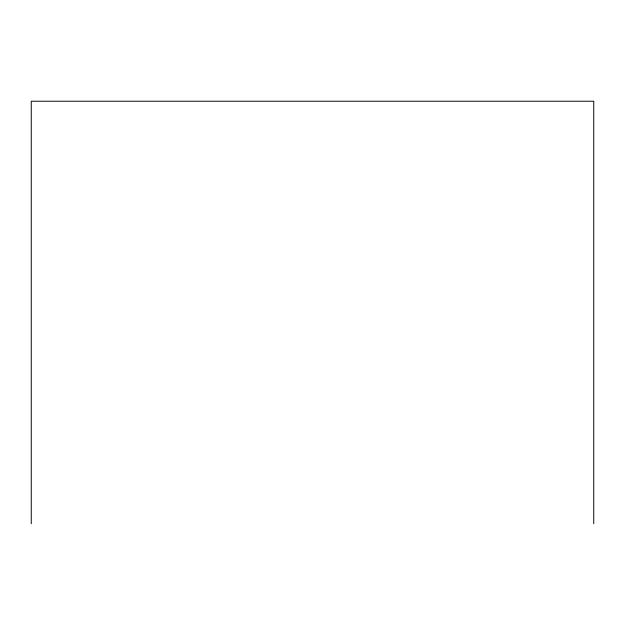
<?xml version="1.0" encoding="UTF-8"?>
<svg xmlns="http://www.w3.org/2000/svg" width="625" height="625" viewBox="0 0 625 625"><rect width="100%" height="100%" fill="white"/><g stroke="black" fill="none" stroke-linecap="round" stroke-linejoin="round"><path stroke-width="0.94" d="M593.75 523.773L593.75 101.227L31.25 101.227L31.25 523.773"/></g></svg>
